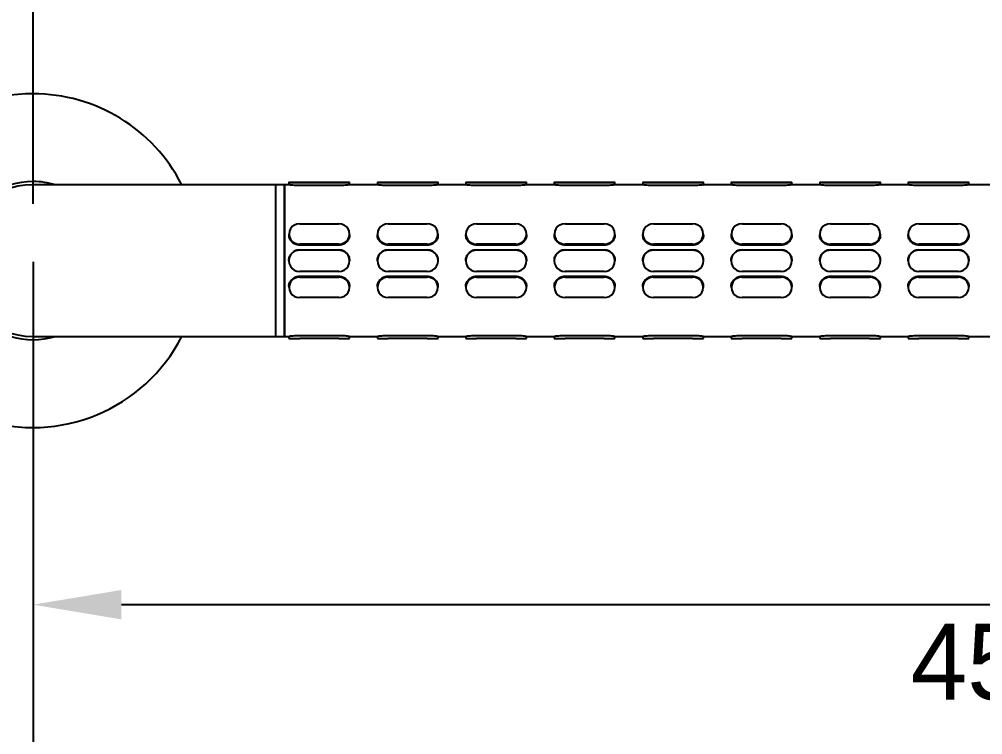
# Model space of a CAD drawing. Extents: x 13 to 1049, y 29 to 427.
# Drawn here: x 56.37 to 100.81, y 88.89 to 121.9 of the extents above; entities that cross this region are included whole.
import ezdxf

# ---------------------------------------------------------------- set-up
doc = ezdxf.new("R2010")
doc.units = 0
doc.header["$LTSCALE"] = 23.1
doc.header["$MEASUREMENT"] = 0
doc.layers.get('0').update_dxf_attribs({"linetype": 'CONTINUOUS'})
doc.layers.get('Defpoints').update_dxf_attribs({"linetype": 'CONTINUOUS'})
doc.layers.add('10', color=7, linetype='CONTINUOUS')
doc.styles.add('SLDTEXTSTYLE0', font='')
doc.styles.get('SLDTEXTSTYLE0').set_extended_font_data('汉仪长仿宋体')
doc.dimstyles.new('SLDDIMSTYLE0', dxfattribs={"dimtxt": 3.5, "dimasz": 4.08, "dimexe": 0, "dimexo": 0.0625, "dimgap": 0.875, "dimtad": 2, "dimdec": 0, "dimlfac": 5, "dimrnd": 1e-09, "dimzin": 12, "dimdsep": 46, "dimtxsty": 'SLDTEXTSTYLE0', "dimsah": 1, "dimcen": 0.09, "dimadec": 0, "dimazin": 3, "dimtfac": 1, "dimtdec": 0, "dimtofl": 0, "dimtmove": 0, "dimatfit": 3, "dimfxl": 0, "dimfrac": 2, "dimtolj": 1, "dimtzin": 12, "dimarcsym": 0})
doc.dimstyles.new('SLDDIMSTYLE1', dxfattribs={"dimtxt": 3.5, "dimasz": 4.08, "dimexe": 0, "dimexo": 0.0625, "dimgap": 0.875, "dimtad": 2, "dimlfac": 5, "dimrnd": 1e-09, "dimzin": 12, "dimdsep": 46, "dimtxsty": 'SLDTEXTSTYLE0', "dimsah": 1, "dimcen": 0.09, "dimadec": 0, "dimazin": 3, "dimtfac": 1, "dimtofl": 0, "dimtmove": 0, "dimatfit": 3, "dimfxl": 0, "dimfrac": 2, "dimtolj": 1, "dimtzin": 12, "dimarcsym": 0})
doc.dimstyles.get("Standard").update_dxf_attribs({"dimtxt": 2.5, "dimasz": 0.18, "dimexe": 0.18, "dimexo": 0.0625, "dimgap": 0.09, "dimtad": 0, "dimtih": 1, "dimtoh": 1, "dimdec": 4, "dimzin": 0, "dimdsep": 46, "dimtxsty": 'Standard', "dimcen": 0.09, "dimadec": 0, "dimazin": 0, "dimtp": 0.001, "dimtm": 0.001, "dimtfac": 0.6, "dimtdec": 4, "dimtofl": 0, "dimtmove": 0, "dimatfit": 0, "dimfxl": 0, "dimtolj": 1, "dimtzin": 0, "dimarcsym": 0})

# ---------------------------------------------------------------- blocks, each defined once
blk = doc.blocks.new('*D13')
at = {"layer": '10', "color": 0, "lineweight": -2}
for p, q in [((147.008, 111.171), (147.008, 94.889)), ((57.008, 110.702), (57.008, 94.889)), ((142.928, 94.889), (61.088, 94.889))]:
    blk.add_line(p, q, dxfattribs=at)
at = {"layer": '10', "color": 0}
for points in [[(61.088, 95.569), (61.088, 94.209), (57.008, 94.889)], [(142.928, 94.209), (142.928, 95.569), (147.008, 94.889)]]:
    blk.add_solid(points, dxfattribs=at)
at = {"layer": 'Defpoints', "color": 0}
for p in [(147.008, 111.234), (57.008, 110.764), (57.008, 94.889)]:
    blk.add_point(p, dxfattribs=at)
at = {"layer": '10', "color": 0, "insert": (101.392, 94.014), "char_height": 3.5, "attachment_point": 2, "style": 'SLDTEXTSTYLE0'}
blk.add_mtext('\\A1;450', dxfattribs=at)
blk = doc.blocks.new('*D15')
at = {"layer": '10', "color": 0, "lineweight": -2}
blk.add_arc((147.808, 110.764), 11.758, 64.9822, 160.0178, dxfattribs=at)
at = {"layer": '10', "color": 0}
for points in [[(152.391, 120.862), (153.171, 121.976), (156.123, 119.079)], [(136.088, 114.9), (137.428, 114.664), (136.05, 110.764)]]:
    blk.add_solid(points, dxfattribs=at)
at = {"layer": 'Defpoints', "color": 0}
for p in [(212.021, 174.977), (147.808, 122.522), (149.242, 112.198), (57.008, 110.764), (145.323, 110.764)]:
    blk.add_point(p, dxfattribs=at)
at = {"layer": '10', "color": 0, "insert": (136.457, 123.269), "char_height": 3.5, "attachment_point": 1, "rotation": 25.0283, "style": 'SLDTEXTSTYLE0'}
blk.add_mtext('\\A1;135%%d', dxfattribs=at)
blk = doc.blocks.new('*D18')
at = {"color": 0, "lineweight": -2}
for p, q in [((57.008, 113.389), (57.008, 141.258)), ((133.208, 113.389), (133.208, 141.258)), ((61.008, 133.698), (129.208, 133.698))]:
    blk.add_line(p, q, dxfattribs=at)
at = {"color": 0}
for points in [[(61.008, 134.365), (61.008, 133.031), (57.008, 133.698)], [(129.208, 133.031), (129.208, 134.365), (133.208, 133.698)]]:
    blk.add_solid(points, dxfattribs=at)
at = {"layer": 'Defpoints', "color": 0}
for p in [(133.208, 133.698), (57.008, 110.764), (133.208, 110.764)]:
    blk.add_point(p, dxfattribs=at)
at = {"color": 0, "insert": (95.108, 136.698), "char_height": 4, "attachment_point": 5}
blk.add_mtext('\\A1;76', dxfattribs=at)
blk = doc.blocks.new('*D19')
at = {"color": 0, "lineweight": -2}
for p, q in [((212.199, 174.066), (212.199, 81.206)), ((57.008, 109.702), (57.008, 81.206)), ((61.008, 82.206), (208.199, 82.206))]:
    blk.add_line(p, q, dxfattribs=at)
at = {"color": 0}
for points in [[(61.008, 82.873), (61.008, 81.54), (57.008, 82.206)], [(208.199, 81.54), (208.199, 82.873), (212.199, 82.206)]]:
    blk.add_solid(points, dxfattribs=at)
at = {"layer": 'Defpoints', "color": 0}
for p in [(212.199, 175.066), (57.008, 110.702), (212.199, 82.206)]:
    blk.add_point(p, dxfattribs=at)
at = {"color": 0, "insert": (134.604, 85.206), "char_height": 4, "attachment_point": 5}
blk.add_mtext('\\A1;775', dxfattribs=at)
blk = doc.blocks.new('*D20')
at = {"color": 0, "lineweight": -2}
for p, q in [((211.155, 175.111), (37.892, 175.111)), ((38.892, 171.111), (38.892, 114.702)), ((56.008, 110.702), (37.892, 110.702))]:
    blk.add_line(p, q, dxfattribs=at)
at = {"color": 0}
for points in [[(39.559, 171.111), (38.225, 171.111), (38.892, 175.111)], [(38.225, 114.702), (39.559, 114.702), (38.892, 110.702)]]:
    blk.add_solid(points, dxfattribs=at)
at = {"layer": 'Defpoints', "color": 0}
for p in [(212.155, 175.111), (38.892, 110.702), (57.008, 110.702)]:
    blk.add_point(p, dxfattribs=at)
at = {"color": 0, "insert": (35.892, 142.906), "char_height": 4, "attachment_point": 5, "rotation": 90}
blk.add_mtext('\\A1;332', dxfattribs=at)
blk = doc.blocks.new('*D23')
at = {"color": 0, "lineweight": -2}
for p, q in [((56.008, 110.702), (37.892, 110.702)), ((38.892, 106.702), (38.892, 72.692)), ((35.158, 68.692), (39.892, 68.692))]:
    blk.add_line(p, q, dxfattribs=at)
at = {"color": 0}
for points in [[(39.559, 106.702), (38.225, 106.702), (38.892, 110.702)], [(38.225, 72.692), (39.559, 72.692), (38.892, 68.692)]]:
    blk.add_solid(points, dxfattribs=at)
at = {"layer": 'Defpoints', "color": 0}
for p in [(57.008, 110.702), (34.158, 68.692), (38.892, 68.692)]:
    blk.add_point(p, dxfattribs=at)
at = {"color": 0, "insert": (35.892, 89.697), "char_height": 4, "attachment_point": 5, "rotation": 90}
blk.add_mtext('\\A1;MIN 100', dxfattribs=at)

msp = doc.modelspace()

# ---------------------------------------------------------------- linework, layer by layer
at = {"color": 7, "linetype": 'Continuous', "lineweight": 25}
for p, q in [((62.00829, 114.26421), (57.00829, 114.26421)), ((68.20829, 114.26421), (62.00829, 114.26421)), ((68.60829, 114.26421), (68.20829, 114.26421)), ((68.20829, 107.26421), (68.20829, 114.26421)), ((68.8144, 114.26421), (68.60829, 114.26421)), ((68.60829, 107.26421), (68.60829, 114.26421)), ((68.60829, 114.26421), (68.60829, 107.26421)), ((68.80829, 114.36421), (68.80829, 114.26333)), ((69.30829, 114.36459), (71.10829, 114.36459)), ((71.10829, 114.36383), (69.30829, 114.36383)), ((71.10829, 114.22793), (69.30829, 114.22793)), ((72.8944, 114.26421), (71.60188, 114.26421)), ((71.60829, 114.26333), (71.60829, 114.36421)), ((72.88829, 114.36421), (72.88829, 114.26333)), ((73.38829, 114.36459), (75.18829, 114.36459)), ((75.18829, 114.36383), (73.38829, 114.36383)), ((75.18829, 114.22793), (73.38829, 114.22793)), ((76.9744, 114.26421), (75.68188, 114.26421)), ((75.68829, 114.26333), (75.68829, 114.36421)), ((76.96829, 114.36421), (76.96829, 114.26333)), ((77.46829, 114.36459), (79.26829, 114.36459)), ((79.26829, 114.36383), (77.46829, 114.36383)), ((79.26829, 114.22793), (77.46829, 114.22793)), ((81.0544, 114.26421), (79.76188, 114.26421)), ((79.76829, 114.26333), (79.76829, 114.36421)), ((81.04829, 114.36421), (81.04829, 114.26333)), ((81.54829, 114.36459), (83.34829, 114.36459)), ((83.34829, 114.36383), (81.54829, 114.36383)), ((83.34829, 114.22793), (81.54829, 114.22793)), ((85.1344, 114.26421), (83.84188, 114.26421)), ((83.84829, 114.26333), (83.84829, 114.36421)), ((85.12829, 114.36421), (85.12829, 114.26333)), ((85.62829, 114.36459), (87.42829, 114.36459)), ((87.42829, 114.36383), (85.62829, 114.36383)), ((87.42829, 114.22793), (85.62829, 114.22793)), ((89.2144, 114.26421), (87.92188, 114.26421)), ((87.92829, 114.26333), (87.92829, 114.36421)), ((89.20829, 114.36421), (89.20829, 114.26333)), ((89.70829, 114.36459), (91.50829, 114.36459)), ((91.50829, 114.36383), (89.70829, 114.36383)), ((91.50829, 114.22793), (89.70829, 114.22793)), ((93.2944, 114.26421), (92.00188, 114.26421)), ((92.00829, 114.26333), (92.00829, 114.36421)), ((93.28829, 114.36421), (93.28829, 114.26333)), ((93.78829, 114.36459), (95.58829, 114.36459)), ((95.58829, 114.36383), (93.78829, 114.36383)), ((95.58829, 114.22793), (93.78829, 114.22793)), ((97.3744, 114.26421), (96.08188, 114.26421)), ((96.08829, 114.26333), (96.08829, 114.36421)), ((97.36829, 114.36421), (97.36829, 114.26333)), ((97.86829, 114.36459), (99.66829, 114.36459)), ((99.66829, 114.36383), (97.86829, 114.36383)), ((99.66829, 114.22793), (97.86829, 114.22793)), ((101.4544, 114.26421), (100.16188, 114.26421)), ((100.16829, 114.26333), (100.16829, 114.36421)), ((69.30829, 112.46291), (71.10829, 112.46291)), ((73.38829, 112.46291), (75.18829, 112.46291)), ((77.46829, 112.46291), (79.26829, 112.46291)), ((81.54829, 112.46291), (83.34829, 112.46291)), ((85.62829, 112.46291), (87.42829, 112.46291)), ((89.70829, 112.46291), (91.50829, 112.46291)), ((93.78829, 112.46291), (95.58829, 112.46291)), ((97.86829, 112.46291), (99.66829, 112.46291)), ((68.80829, 111.99293), (68.80829, 111.9585)), ((71.60829, 111.9585), (71.60829, 111.99293)), ((72.88829, 111.99293), (72.88829, 111.9585)), ((75.68829, 111.9585), (75.68829, 111.99293)), ((76.96829, 111.99293), (76.96829, 111.9585)), ((79.76829, 111.9585), (79.76829, 111.99293)), ((81.04829, 111.99293), (81.04829, 111.9585)), ((83.84829, 111.9585), (83.84829, 111.99293)), ((85.12829, 111.99293), (85.12829, 111.9585)), ((87.92829, 111.9585), (87.92829, 111.99293)), ((89.20829, 111.99293), (89.20829, 111.9585)), ((92.00829, 111.9585), (92.00829, 111.99293)), ((93.28829, 111.99293), (93.28829, 111.9585)), ((96.08829, 111.9585), (96.08829, 111.99293)), ((97.36829, 111.99293), (97.36829, 111.9585)), ((100.16829, 111.9585), (100.16829, 111.99293)), ((71.10829, 111.52296), (69.30829, 111.52296)), ((71.10829, 111.47657), (69.30829, 111.47657)), ((69.30829, 111.2616), (71.10829, 111.2616)), ((69.30829, 111.2615), (71.10829, 111.2615)), ((75.18829, 111.52296), (73.38829, 111.52296)), ((75.18829, 111.47657), (73.38829, 111.47657)), ((73.38829, 111.2616), (75.18829, 111.2616)), ((73.38829, 111.2615), (75.18829, 111.2615)), ((79.26829, 111.52296), (77.46829, 111.52296)), ((79.26829, 111.47657), (77.46829, 111.47657)), ((77.46829, 111.2616), (79.26829, 111.2616)), ((77.46829, 111.2615), (79.26829, 111.2615)), ((83.34829, 111.52296), (81.54829, 111.52296)), ((83.34829, 111.47657), (81.54829, 111.47657)), ((81.54829, 111.2616), (83.34829, 111.2616)), ((81.54829, 111.2615), (83.34829, 111.2615)), ((87.42829, 111.52296), (85.62829, 111.52296)), ((87.42829, 111.47657), (85.62829, 111.47657)), ((85.62829, 111.2616), (87.42829, 111.2616)), ((85.62829, 111.2615), (87.42829, 111.2615)), ((91.50829, 111.52296), (89.70829, 111.52296)), ((91.50829, 111.47657), (89.70829, 111.47657)), ((89.70829, 111.2616), (91.50829, 111.2616)), ((89.70829, 111.2615), (91.50829, 111.2615)), ((95.58829, 111.52296), (93.78829, 111.52296)), ((95.58829, 111.47657), (93.78829, 111.47657)), ((93.78829, 111.2616), (95.58829, 111.2616)), ((93.78829, 111.2615), (95.58829, 111.2615)), ((99.66829, 111.52296), (97.86829, 111.52296)), ((99.66829, 111.47657), (97.86829, 111.47657)), ((97.86829, 111.2616), (99.66829, 111.2616)), ((97.86829, 111.2615), (99.66829, 111.2615)), ((68.80829, 110.76157), (68.80829, 110.7615)), ((71.60829, 110.7615), (71.60829, 110.76157)), ((72.88829, 110.76157), (72.88829, 110.7615)), ((75.68829, 110.7615), (75.68829, 110.76157)), ((76.96829, 110.76157), (76.96829, 110.7615)), ((79.76829, 110.7615), (79.76829, 110.76157)), ((81.04829, 110.76157), (81.04829, 110.7615)), ((83.84829, 110.7615), (83.84829, 110.76157)), ((85.12829, 110.76157), (85.12829, 110.7615)), ((87.92829, 110.7615), (87.92829, 110.76157)), ((89.20829, 110.76157), (89.20829, 110.7615)), ((92.00829, 110.7615), (92.00829, 110.76157)), ((93.28829, 110.76157), (93.28829, 110.7615)), ((96.08829, 110.7615), (96.08829, 110.76157)), ((97.36829, 110.76157), (97.36829, 110.7615)), ((100.16829, 110.7615), (100.16829, 110.76157)), ((71.10829, 110.2615), (69.30829, 110.2615)), ((75.18829, 110.2615), (73.38829, 110.2615)), ((79.26829, 110.2615), (77.46829, 110.2615)), ((83.34829, 110.2615), (81.54829, 110.2615)), ((87.42829, 110.2615), (85.62829, 110.2615)), ((91.50829, 110.2615), (89.70829, 110.2615)), ((95.58829, 110.2615), (93.78829, 110.2615)), ((99.66829, 110.2615), (97.86829, 110.2615)), ((69.30829, 110.04668), (71.10829, 110.04668)), ((69.30829, 110.0001), (71.10829, 110.0001)), ((73.38829, 110.04668), (75.18829, 110.04668)), ((73.38829, 110.0001), (75.18829, 110.0001)), ((77.46829, 110.04668), (79.26829, 110.04668)), ((77.46829, 110.0001), (79.26829, 110.0001)), ((81.54829, 110.04668), (83.34829, 110.04668)), ((81.54829, 110.0001), (83.34829, 110.0001)), ((85.62829, 110.04668), (87.42829, 110.04668)), ((85.62829, 110.0001), (87.42829, 110.0001)), ((89.70829, 110.04668), (91.50829, 110.04668)), ((89.70829, 110.0001), (91.50829, 110.0001)), ((93.78829, 110.04668), (95.58829, 110.04668)), ((93.78829, 110.0001), (95.58829, 110.0001)), ((97.86829, 110.04668), (99.66829, 110.04668)), ((97.86829, 110.0001), (99.66829, 110.0001)), ((68.80829, 109.56496), (68.80829, 109.53039)), ((71.60829, 109.53039), (71.60829, 109.56496)), ((72.88829, 109.56496), (72.88829, 109.53039)), ((75.68829, 109.53039), (75.68829, 109.56496)), ((76.96829, 109.56496), (76.96829, 109.53039)), ((79.76829, 109.53039), (79.76829, 109.56496)), ((81.04829, 109.56496), (81.04829, 109.53039)), ((83.84829, 109.53039), (83.84829, 109.56496)), ((85.12829, 109.56496), (85.12829, 109.53039)), ((87.92829, 109.53039), (87.92829, 109.56496)), ((89.20829, 109.56496), (89.20829, 109.53039)), ((92.00829, 109.53039), (92.00829, 109.56496)), ((93.28829, 109.56496), (93.28829, 109.53039)), ((96.08829, 109.53039), (96.08829, 109.56496)), ((97.36829, 109.56496), (97.36829, 109.53039)), ((100.16829, 109.53039), (100.16829, 109.56496)), ((71.10829, 109.06067), (69.30829, 109.06067)), ((75.18829, 109.06067), (73.38829, 109.06067)), ((79.26829, 109.06067), (77.46829, 109.06067)), ((83.34829, 109.06067), (81.54829, 109.06067)), ((87.42829, 109.06067), (85.62829, 109.06067)), ((91.50829, 109.06067), (89.70829, 109.06067)), ((95.58829, 109.06067), (93.78829, 109.06067)), ((99.66829, 109.06067), (97.86829, 109.06067)), ((57.00829, 107.26421), (62.00829, 107.26421)), ((62.00829, 107.26421), (68.20829, 107.26421)), ((68.20829, 107.26421), (68.60829, 107.26421)), ((68.60829, 107.26421), (68.8147, 107.26421)), ((68.80829, 107.2651), (68.80829, 107.16421)), ((71.10829, 107.29973), (69.30829, 107.29973)), ((71.10829, 107.16384), (69.30829, 107.16384)), ((71.60218, 107.26421), (72.8947, 107.26421)), ((71.60829, 107.16421), (71.60829, 107.2651)), ((72.88829, 107.2651), (72.88829, 107.16421)), ((75.18829, 107.29973), (73.38829, 107.29973)), ((75.18829, 107.16384), (73.38829, 107.16384)), ((75.68218, 107.26421), (76.9747, 107.26421)), ((75.68829, 107.16421), (75.68829, 107.2651)), ((76.96829, 107.2651), (76.96829, 107.16421)), ((79.26829, 107.29973), (77.46829, 107.29973)), ((79.26829, 107.16384), (77.46829, 107.16384)), ((79.76218, 107.26421), (81.0547, 107.26421)), ((79.76829, 107.16421), (79.76829, 107.2651)), ((81.04829, 107.2651), (81.04829, 107.16421)), ((83.34829, 107.29973), (81.54829, 107.29973)), ((83.34829, 107.16384), (81.54829, 107.16384)), ((83.84218, 107.26421), (85.1347, 107.26421)), ((83.84829, 107.16421), (83.84829, 107.2651)), ((85.12829, 107.2651), (85.12829, 107.16421)), ((87.42829, 107.29973), (85.62829, 107.29973)), ((87.42829, 107.16384), (85.62829, 107.16384)), ((87.92218, 107.26421), (89.2147, 107.26421)), ((87.92829, 107.16421), (87.92829, 107.2651)), ((89.20829, 107.2651), (89.20829, 107.16421)), ((91.50829, 107.29973), (89.70829, 107.29973)), ((91.50829, 107.16384), (89.70829, 107.16384)), ((92.00218, 107.26421), (93.2947, 107.26421)), ((92.00829, 107.16421), (92.00829, 107.2651)), ((93.28829, 107.2651), (93.28829, 107.16421)), ((95.58829, 107.29973), (93.78829, 107.29973)), ((95.58829, 107.16384), (93.78829, 107.16384)), ((96.08218, 107.26421), (97.3747, 107.26421)), ((96.08829, 107.16421), (96.08829, 107.2651)), ((97.36829, 107.2651), (97.36829, 107.16421)), ((99.66829, 107.29973), (97.86829, 107.29973)), ((99.66829, 107.16384), (97.86829, 107.16384)), ((100.16218, 107.26421), (101.4547, 107.26421)), ((100.16829, 107.16421), (100.16829, 107.2651))]:
    msp.add_line(p, q, dxfattribs=at)
at = {"color": 7, "linetype": 'Continuous', "lineweight": 25, "flags": 128}
for points in [[(69.30829, 114.36383), (69.11695, 114.36386), (68.95474, 114.36394), (68.84635, 114.36407), (68.80829, 114.36421), (68.84635, 114.36435), (68.95474, 114.36448), (69.11695, 114.36456), (69.30829, 114.36459)], [(71.10829, 114.36459), (71.29963, 114.36456), (71.46184, 114.36448), (71.57023, 114.36435), (71.60829, 114.36421), (71.57023, 114.36407), (71.46184, 114.36394), (71.29963, 114.36386), (71.10829, 114.36383)], [(73.38829, 114.36383), (73.19695, 114.36386), (73.03474, 114.36394), (72.92635, 114.36407), (72.88829, 114.36421), (72.92635, 114.36435), (73.03474, 114.36448), (73.19695, 114.36456), (73.38829, 114.36459)], [(75.18829, 114.36459), (75.37963, 114.36456), (75.54184, 114.36448), (75.65023, 114.36435), (75.68829, 114.36421), (75.65023, 114.36407), (75.54184, 114.36394), (75.37963, 114.36386), (75.18829, 114.36383)], [(77.46829, 114.36383), (77.27695, 114.36386), (77.11474, 114.36394), (77.00635, 114.36407), (76.96829, 114.36421), (77.00635, 114.36435), (77.11474, 114.36448), (77.27695, 114.36456), (77.46829, 114.36459)], [(79.26829, 114.36459), (79.45963, 114.36456), (79.62184, 114.36448), (79.73023, 114.36435), (79.76829, 114.36421), (79.73023, 114.36407), (79.62184, 114.36394), (79.45963, 114.36386), (79.26829, 114.36383)], [(81.54829, 114.36383), (81.35695, 114.36386), (81.19474, 114.36394), (81.08635, 114.36407), (81.04829, 114.36421), (81.08635, 114.36435), (81.19474, 114.36448), (81.35695, 114.36456), (81.54829, 114.36459)], [(83.34829, 114.36459), (83.53963, 114.36456), (83.70184, 114.36448), (83.81023, 114.36435), (83.84829, 114.36421), (83.81023, 114.36407), (83.70184, 114.36394), (83.53963, 114.36386), (83.34829, 114.36383)], [(85.62829, 114.36383), (85.43695, 114.36386), (85.27474, 114.36394), (85.16635, 114.36407), (85.12829, 114.36421), (85.16635, 114.36435), (85.27474, 114.36448), (85.43695, 114.36456), (85.62829, 114.36459)], [(87.42829, 114.36459), (87.61963, 114.36456), (87.78184, 114.36448), (87.89023, 114.36435), (87.92829, 114.36421), (87.89023, 114.36407), (87.78184, 114.36394), (87.61963, 114.36386), (87.42829, 114.36383)], [(89.70829, 114.36383), (89.51695, 114.36386), (89.35474, 114.36394), (89.24635, 114.36407), (89.20829, 114.36421), (89.24635, 114.36435), (89.35474, 114.36448), (89.51695, 114.36456), (89.70829, 114.36459)], [(91.50829, 114.36459), (91.69963, 114.36456), (91.86184, 114.36448), (91.97023, 114.36435), (92.00829, 114.36421), (91.97023, 114.36407), (91.86184, 114.36394), (91.69963, 114.36386), (91.50829, 114.36383)], [(93.78829, 114.36383), (93.59695, 114.36386), (93.43474, 114.36394), (93.32635, 114.36407), (93.28829, 114.36421), (93.32635, 114.36435), (93.43474, 114.36448), (93.59695, 114.36456), (93.78829, 114.36459)], [(95.58829, 114.36459), (95.77963, 114.36456), (95.94184, 114.36448), (96.05023, 114.36435), (96.08829, 114.36421), (96.05023, 114.36407), (95.94184, 114.36394), (95.77963, 114.36386), (95.58829, 114.36383)], [(97.86829, 114.36383), (97.67695, 114.36386), (97.51474, 114.36394), (97.40635, 114.36407), (97.36829, 114.36421), (97.40635, 114.36435), (97.51474, 114.36448), (97.67695, 114.36456), (97.86829, 114.36459)], [(99.66829, 114.36459), (99.85963, 114.36456), (100.02184, 114.36448), (100.13023, 114.36435), (100.16829, 114.36421), (100.13023, 114.36407), (100.02184, 114.36394), (99.85963, 114.36386), (99.66829, 114.36383)]]:
    msp.add_lwpolyline(points, dxfattribs=at)
at = {"color": 7, "linetype": 'Continuous', "lineweight": 25}
for centre, radius, start, end in [((57.00829, 110.76421), 7.7, 90, 332.964308), ((57.00829, 110.76421), 7.7, 27.035692, 90), ((57.00829, 110.76421), 3.65, 90, 286.48297), ((57.00829, 110.76421), 3.5, 90, 180), ((57.00829, 110.76421), 3.65, 73.51703, 90), ((69.28485, 111.99293), 0.47056, 87.145148, 272.854852), ((71.13173, 111.99293), 0.47056, 267.145148, 92.854852), ((73.36485, 111.99293), 0.47056, 87.145148, 272.854852), ((75.21173, 111.99293), 0.47056, 267.145148, 92.854852), ((77.44485, 111.99293), 0.47056, 87.145148, 272.854852), ((79.29173, 111.99293), 0.47056, 267.145148, 92.854852), ((81.52485, 111.99293), 0.47056, 87.145148, 272.854852), ((83.37173, 111.99293), 0.47056, 267.145148, 92.854852), ((85.60485, 111.99293), 0.47056, 87.145148, 272.854852), ((87.45173, 111.99293), 0.47056, 267.145148, 92.854852), ((89.68485, 111.99293), 0.47056, 87.145148, 272.854852), ((91.53173, 111.99293), 0.47056, 267.145148, 92.854852), ((93.76485, 111.99293), 0.47056, 87.145148, 272.854852), ((95.61173, 111.99293), 0.47056, 267.145148, 92.854852), ((97.84485, 111.99293), 0.47056, 87.145148, 272.854852), ((99.69173, 111.99293), 0.47056, 267.145148, 92.854852), ((69.30829, 110.7615), 0.5, 89.999987, 270.000013), ((71.10829, 110.7615), 0.5, 269.999987, 90.000013), ((73.38829, 110.7615), 0.5, 89.999987, 270.000013), ((75.18829, 110.7615), 0.5, 269.999987, 90.000013), ((77.46829, 110.7615), 0.5, 89.999987, 270.000013), ((79.26829, 110.7615), 0.5, 269.999987, 90.000013), ((81.54829, 110.7615), 0.5, 89.999987, 270.000013), ((83.34829, 110.7615), 0.5, 269.999987, 90.000013), ((85.62829, 110.7615), 0.5, 89.999987, 270.000013), ((87.42829, 110.7615), 0.5, 269.999987, 90.000013), ((89.70829, 110.7615), 0.5, 89.999987, 270.000013), ((91.50829, 110.7615), 0.5, 269.999987, 90.000013), ((93.78829, 110.7615), 0.5, 89.999987, 270.000013), ((95.58829, 110.7615), 0.5, 269.999987, 90.000013), ((97.86829, 110.7615), 0.5, 89.999987, 270.000013), ((99.66829, 110.7615), 0.5, 269.999987, 90.000013), ((57.00829, 110.76421), 3.5, 180, 270), ((69.28466, 109.53039), 0.47031, 87.119843, 272.880157), ((71.13192, 109.53039), 0.47031, 267.119843, 92.880157), ((73.36466, 109.53039), 0.47031, 87.119843, 272.880157), ((75.21192, 109.53039), 0.47031, 267.119843, 92.880157), ((77.44466, 109.53039), 0.47031, 87.119843, 272.880157), ((79.29192, 109.53039), 0.47031, 267.119843, 92.880157), ((81.52466, 109.53039), 0.47031, 87.119843, 272.880157), ((83.37192, 109.53039), 0.47031, 267.119843, 92.880157), ((85.60466, 109.53039), 0.47031, 87.119843, 272.880157), ((87.45192, 109.53039), 0.47031, 267.119843, 92.880157), ((89.68466, 109.53039), 0.47031, 87.119843, 272.880157), ((91.53192, 109.53039), 0.47031, 267.119843, 92.880157), ((93.76466, 109.53039), 0.47031, 87.119843, 272.880157), ((95.61192, 109.53039), 0.47031, 267.119843, 92.880157), ((97.84466, 109.53039), 0.47031, 87.119843, 272.880157), ((99.69192, 109.53039), 0.47031, 267.119843, 92.880157), ((69.18329, 272.86822), 165.70443, 269.8703358, 270.0432213), ((71.23329, 272.86822), 165.70443, 269.9567787, 270.1296642), ((73.26329, 272.86822), 165.70443, 269.8703358, 270.0432213), ((75.31329, 272.86822), 165.70443, 269.9567787, 270.1296642), ((77.34329, 272.86822), 165.70443, 269.8703358, 270.0432213), ((79.39329, 272.86822), 165.70443, 269.9567787, 270.1296642), ((81.42329, 272.86822), 165.70443, 269.8703358, 270.0432213), ((83.47329, 272.86822), 165.70443, 269.9567787, 270.1296642), ((85.50329, 272.86822), 165.70443, 269.8703358, 270.0432213), ((87.55329, 272.86822), 165.70443, 269.9567787, 270.1296642), ((89.58329, 272.86822), 165.70443, 269.8703358, 270.0432213), ((91.63329, 272.86822), 165.70443, 269.9567787, 270.1296642), ((93.66329, 272.86822), 165.70443, 269.8703358, 270.0432213), ((95.71329, 272.86822), 165.70443, 269.9567787, 270.1296642), ((97.74329, 272.86822), 165.70443, 269.8703358, 270.0432213), ((99.79329, 272.86822), 165.70443, 269.9567787, 270.1296642)]:
    msp.add_arc(centre, radius, start, end, dxfattribs=at)
for points, knots in [([(69.30829, 114.22793), (69.25242, 114.22875), (69.14068, 114.23037), (68.99124, 114.24177), (68.87887, 114.25419), (68.81428, 114.26324), (68.81436, 114.26332), (68.8144, 114.26335)], [0, 0, 0, 0, 0.21262533, 0.42519784, 0.6391387, 0.8539923, 1, 1, 1, 1]), ([(71.60188, 114.26331), (71.60373, 114.26355), (71.61087, 114.2645), (71.56558, 114.25795), (71.47088, 114.24631), (71.33148, 114.23404), (71.20283, 114.22842), (71.12748, 114.22803), (71.10829, 114.22793)], [0, 0, 0, 0, 0.07403901, 0.28568263, 0.49807449, 0.71235524, 0.92675613, 1, 1, 1, 1]), ([(73.38829, 114.22793), (73.33242, 114.22875), (73.22068, 114.23037), (73.07124, 114.24177), (72.95887, 114.25419), (72.89428, 114.26324), (72.89436, 114.26332), (72.8944, 114.26335)], [0, 0, 0, 0, 0.21262533, 0.42519784, 0.6391387, 0.8539923, 1, 1, 1, 1]), ([(75.68188, 114.26331), (75.68373, 114.26355), (75.69087, 114.2645), (75.64558, 114.25795), (75.55088, 114.24631), (75.41148, 114.23404), (75.28283, 114.22842), (75.20748, 114.22803), (75.18829, 114.22793)], [0, 0, 0, 0, 0.07403901, 0.28568263, 0.49807449, 0.71235524, 0.92675613, 1, 1, 1, 1]), ([(77.46829, 114.22793), (77.41242, 114.22875), (77.30068, 114.23037), (77.15124, 114.24177), (77.03887, 114.25419), (76.97428, 114.26324), (76.97436, 114.26332), (76.9744, 114.26335)], [0, 0, 0, 0, 0.21262533, 0.42519784, 0.6391387, 0.8539923, 1, 1, 1, 1]), ([(79.76188, 114.26331), (79.76373, 114.26355), (79.77087, 114.2645), (79.72558, 114.25795), (79.63088, 114.24631), (79.49148, 114.23404), (79.36283, 114.22842), (79.28748, 114.22803), (79.26829, 114.22793)], [0, 0, 0, 0, 0.07403901, 0.28568263, 0.49807449, 0.71235524, 0.92675613, 1, 1, 1, 1]), ([(81.54829, 114.22793), (81.49242, 114.22875), (81.38068, 114.23037), (81.23124, 114.24177), (81.11887, 114.25419), (81.05428, 114.26324), (81.05436, 114.26332), (81.0544, 114.26335)], [0, 0, 0, 0, 0.21262533, 0.42519784, 0.6391387, 0.8539923, 1, 1, 1, 1]), ([(83.84188, 114.26331), (83.84373, 114.26355), (83.85087, 114.2645), (83.80558, 114.25795), (83.71088, 114.24631), (83.57148, 114.23404), (83.44283, 114.22842), (83.36748, 114.22803), (83.34829, 114.22793)], [0, 0, 0, 0, 0.07403901, 0.28568263, 0.49807449, 0.71235524, 0.92675613, 1, 1, 1, 1]), ([(85.62829, 114.22793), (85.57242, 114.22875), (85.46068, 114.23037), (85.31124, 114.24177), (85.19887, 114.25419), (85.13428, 114.26324), (85.13436, 114.26332), (85.1344, 114.26335)], [0, 0, 0, 0, 0.21262533, 0.42519784, 0.6391387, 0.8539923, 1, 1, 1, 1]), ([(87.92188, 114.26331), (87.92373, 114.26355), (87.93087, 114.2645), (87.88558, 114.25795), (87.79088, 114.24631), (87.65148, 114.23404), (87.52283, 114.22842), (87.44748, 114.22803), (87.42829, 114.22793)], [0, 0, 0, 0, 0.07403901, 0.28568263, 0.49807449, 0.71235524, 0.92675613, 1, 1, 1, 1]), ([(89.70829, 114.22793), (89.65242, 114.22875), (89.54068, 114.23037), (89.39124, 114.24177), (89.27887, 114.25419), (89.21428, 114.26324), (89.21436, 114.26332), (89.2144, 114.26335)], [0, 0, 0, 0, 0.21262533, 0.42519784, 0.6391387, 0.8539923, 1, 1, 1, 1]), ([(92.00188, 114.26331), (92.00373, 114.26355), (92.01087, 114.2645), (91.96558, 114.25795), (91.87088, 114.24631), (91.73148, 114.23404), (91.60283, 114.22842), (91.52748, 114.22803), (91.50829, 114.22793)], [0, 0, 0, 0, 0.07403901, 0.28568263, 0.49807449, 0.71235524, 0.92675613, 1, 1, 1, 1]), ([(93.78829, 114.22793), (93.73242, 114.22875), (93.62068, 114.23037), (93.47124, 114.24177), (93.35887, 114.25419), (93.29428, 114.26324), (93.29436, 114.26332), (93.2944, 114.26335)], [0, 0, 0, 0, 0.21262533, 0.42519784, 0.6391387, 0.8539923, 1, 1, 1, 1]), ([(96.08188, 114.26331), (96.08373, 114.26355), (96.09087, 114.2645), (96.04558, 114.25795), (95.95088, 114.24631), (95.81148, 114.23404), (95.68283, 114.22842), (95.60748, 114.22803), (95.58829, 114.22793)], [0, 0, 0, 0, 0.07403901, 0.28568263, 0.49807449, 0.71235524, 0.92675613, 1, 1, 1, 1]), ([(97.86829, 114.22793), (97.81242, 114.22875), (97.70068, 114.23037), (97.55124, 114.24177), (97.43887, 114.25419), (97.37428, 114.26324), (97.37436, 114.26332), (97.3744, 114.26335)], [0, 0, 0, 0, 0.21262533, 0.42519784, 0.6391387, 0.8539923, 1, 1, 1, 1]), ([(100.16188, 114.26331), (100.16373, 114.26355), (100.17087, 114.2645), (100.12558, 114.25795), (100.03088, 114.24631), (99.89148, 114.23404), (99.76283, 114.22842), (99.68748, 114.22803), (99.66829, 114.22793)], [0, 0, 0, 0, 0.07403901, 0.28568263, 0.49807449, 0.71235524, 0.92675613, 1, 1, 1, 1]), ([(69.30829, 111.47657), (69.25242, 111.48199), (69.14068, 111.49283), (68.99123, 111.57678), (68.87891, 111.69939), (68.8145, 111.83469), (68.81452, 111.92338), (68.81453, 111.95883)], [0, 0, 0, 0, 0.21324843, 0.42644388, 0.64101168, 0.85649491, 1, 1, 1, 1]), ([(71.60205, 111.95816), (71.60378, 111.94096), (71.61072, 111.8719), (71.5655, 111.75031), (71.4709, 111.61569), (71.33147, 111.51837), (71.20283, 111.47989), (71.12748, 111.47725), (71.10829, 111.47657)], [0, 0, 0, 0, 0.07049632, 0.28294968, 0.49615414, 0.71125472, 0.92647591, 1, 1, 1, 1]), ([(73.38829, 111.47657), (73.33242, 111.48199), (73.22068, 111.49283), (73.07123, 111.57678), (72.95891, 111.69939), (72.8945, 111.83469), (72.89452, 111.92338), (72.89453, 111.95883)], [0, 0, 0, 0, 0.21324843, 0.42644388, 0.64101168, 0.85649491, 1, 1, 1, 1]), ([(75.68205, 111.95816), (75.68378, 111.94096), (75.69072, 111.8719), (75.6455, 111.75031), (75.5509, 111.61569), (75.41147, 111.51837), (75.28283, 111.47989), (75.20748, 111.47725), (75.18829, 111.47657)], [0, 0, 0, 0, 0.07049632, 0.28294968, 0.49615414, 0.71125472, 0.92647591, 1, 1, 1, 1]), ([(77.46829, 111.47657), (77.41242, 111.48199), (77.30068, 111.49283), (77.15123, 111.57678), (77.03891, 111.69939), (76.9745, 111.83469), (76.97452, 111.92338), (76.97453, 111.95883)], [0, 0, 0, 0, 0.21324843, 0.42644388, 0.64101168, 0.85649491, 1, 1, 1, 1]), ([(79.76205, 111.95816), (79.76378, 111.94096), (79.77072, 111.8719), (79.7255, 111.75031), (79.6309, 111.61569), (79.49147, 111.51837), (79.36283, 111.47989), (79.28748, 111.47725), (79.26829, 111.47657)], [0, 0, 0, 0, 0.07049632, 0.28294968, 0.49615414, 0.71125472, 0.92647591, 1, 1, 1, 1]), ([(81.54829, 111.47657), (81.49242, 111.48199), (81.38068, 111.49283), (81.23123, 111.57678), (81.11891, 111.69939), (81.0545, 111.83469), (81.05452, 111.92338), (81.05453, 111.95883)], [0, 0, 0, 0, 0.21324843, 0.42644388, 0.64101168, 0.85649491, 1, 1, 1, 1]), ([(83.84205, 111.95816), (83.84378, 111.94096), (83.85072, 111.8719), (83.8055, 111.75031), (83.7109, 111.61569), (83.57147, 111.51837), (83.44283, 111.47989), (83.36748, 111.47725), (83.34829, 111.47657)], [0, 0, 0, 0, 0.07049632, 0.28294968, 0.49615414, 0.71125472, 0.92647591, 1, 1, 1, 1]), ([(85.62829, 111.47657), (85.57242, 111.48199), (85.46068, 111.49283), (85.31123, 111.57678), (85.19891, 111.69939), (85.1345, 111.83469), (85.13452, 111.92338), (85.13453, 111.95883)], [0, 0, 0, 0, 0.21324843, 0.42644388, 0.64101168, 0.85649491, 1, 1, 1, 1]), ([(87.92205, 111.95816), (87.92378, 111.94096), (87.93072, 111.8719), (87.8855, 111.75031), (87.7909, 111.61569), (87.65147, 111.51837), (87.52283, 111.47989), (87.44748, 111.47725), (87.42829, 111.47657)], [0, 0, 0, 0, 0.07049632, 0.28294968, 0.49615414, 0.71125472, 0.92647591, 1, 1, 1, 1]), ([(89.70829, 111.47657), (89.65242, 111.48199), (89.54068, 111.49283), (89.39123, 111.57678), (89.27891, 111.69939), (89.2145, 111.83469), (89.21452, 111.92338), (89.21453, 111.95883)], [0, 0, 0, 0, 0.21324843, 0.42644388, 0.64101168, 0.85649491, 1, 1, 1, 1]), ([(92.00205, 111.95816), (92.00378, 111.94096), (92.01072, 111.8719), (91.9655, 111.75031), (91.8709, 111.61569), (91.73147, 111.51837), (91.60283, 111.47989), (91.52748, 111.47725), (91.50829, 111.47657)], [0, 0, 0, 0, 0.07049632, 0.28294968, 0.49615414, 0.71125472, 0.92647591, 1, 1, 1, 1]), ([(93.78829, 111.47657), (93.73242, 111.48199), (93.62068, 111.49283), (93.47123, 111.57678), (93.35891, 111.69939), (93.2945, 111.83469), (93.29452, 111.92338), (93.29453, 111.95883)], [0, 0, 0, 0, 0.21324843, 0.42644388, 0.64101168, 0.85649491, 1, 1, 1, 1]), ([(96.08205, 111.95816), (96.08378, 111.94096), (96.09072, 111.8719), (96.0455, 111.75031), (95.9509, 111.61569), (95.81147, 111.51837), (95.68283, 111.47989), (95.60748, 111.47725), (95.58829, 111.47657)], [0, 0, 0, 0, 0.07049632, 0.28294968, 0.49615414, 0.71125472, 0.92647591, 1, 1, 1, 1]), ([(97.86829, 111.47657), (97.81242, 111.48199), (97.70068, 111.49283), (97.55123, 111.57678), (97.43891, 111.69939), (97.3745, 111.83469), (97.37452, 111.92338), (97.37453, 111.95883)], [0, 0, 0, 0, 0.21324843, 0.42644388, 0.64101168, 0.85649491, 1, 1, 1, 1]), ([(100.16205, 111.95816), (100.16378, 111.94096), (100.17072, 111.8719), (100.1255, 111.75031), (100.0309, 111.61569), (99.89147, 111.51837), (99.76283, 111.47989), (99.68748, 111.47725), (99.66829, 111.47657)], [0, 0, 0, 0, 0.07049632, 0.28294968, 0.49615414, 0.71125472, 0.92647591, 1, 1, 1, 1]), ([(68.81453, 110.76193), (68.8128, 110.78032), (68.80586, 110.85415), (68.85107, 110.98117), (68.94568, 111.12021), (69.08511, 111.21933), (69.21375, 111.25825), (69.2891, 111.26092), (69.30829, 111.2616)], [0, 0, 0, 0, 0.07049632, 0.28294968, 0.49615414, 0.71125472, 0.92647591, 1, 1, 1, 1]), ([(71.10829, 111.2616), (71.16416, 111.25613), (71.2759, 111.24518), (71.42535, 111.15998), (71.53767, 111.034), (71.60208, 110.89328), (71.60206, 110.79893), (71.60205, 110.76121)], [0, 0, 0, 0, 0.21324843, 0.42644388, 0.64101168, 0.85649491, 1, 1, 1, 1]), ([(72.89453, 110.76193), (72.8928, 110.78032), (72.88586, 110.85415), (72.93107, 110.98117), (73.02568, 111.12021), (73.16511, 111.21933), (73.29375, 111.25825), (73.3691, 111.26092), (73.38829, 111.2616)], [0, 0, 0, 0, 0.07049632, 0.28294968, 0.49615414, 0.71125472, 0.92647591, 1, 1, 1, 1]), ([(75.18829, 111.2616), (75.24416, 111.25613), (75.3559, 111.24518), (75.50535, 111.15998), (75.61767, 111.034), (75.68208, 110.89328), (75.68206, 110.79893), (75.68205, 110.76121)], [0, 0, 0, 0, 0.21324843, 0.42644388, 0.64101168, 0.85649491, 1, 1, 1, 1]), ([(76.97453, 110.76193), (76.9728, 110.78032), (76.96586, 110.85415), (77.01107, 110.98117), (77.10568, 111.12021), (77.24511, 111.21933), (77.37375, 111.25825), (77.4491, 111.26092), (77.46829, 111.2616)], [0, 0, 0, 0, 0.07049632, 0.28294968, 0.49615414, 0.71125472, 0.92647591, 1, 1, 1, 1]), ([(79.26829, 111.2616), (79.32416, 111.25613), (79.4359, 111.24518), (79.58535, 111.15998), (79.69767, 111.034), (79.76208, 110.89328), (79.76206, 110.79893), (79.76205, 110.76121)], [0, 0, 0, 0, 0.21324843, 0.42644388, 0.64101168, 0.85649491, 1, 1, 1, 1]), ([(81.05453, 110.76193), (81.0528, 110.78032), (81.04586, 110.85415), (81.09107, 110.98117), (81.18568, 111.12021), (81.32511, 111.21933), (81.45375, 111.25825), (81.5291, 111.26092), (81.54829, 111.2616)], [0, 0, 0, 0, 0.07049632, 0.28294968, 0.49615414, 0.71125472, 0.92647591, 1, 1, 1, 1]), ([(83.34829, 111.2616), (83.40416, 111.25613), (83.5159, 111.24518), (83.66535, 111.15998), (83.77767, 111.034), (83.84208, 110.89328), (83.84206, 110.79893), (83.84205, 110.76121)], [0, 0, 0, 0, 0.21324843, 0.42644388, 0.64101168, 0.85649491, 1, 1, 1, 1]), ([(85.13453, 110.76193), (85.1328, 110.78032), (85.12586, 110.85415), (85.17107, 110.98117), (85.26568, 111.12021), (85.40511, 111.21933), (85.53375, 111.25825), (85.6091, 111.26092), (85.62829, 111.2616)], [0, 0, 0, 0, 0.07049632, 0.28294968, 0.49615414, 0.71125472, 0.92647591, 1, 1, 1, 1]), ([(87.42829, 111.2616), (87.48416, 111.25613), (87.5959, 111.24518), (87.74535, 111.15998), (87.85767, 111.034), (87.92208, 110.89328), (87.92206, 110.79893), (87.92205, 110.76121)], [0, 0, 0, 0, 0.21324843, 0.42644388, 0.64101168, 0.85649491, 1, 1, 1, 1]), ([(89.21453, 110.76193), (89.2128, 110.78032), (89.20586, 110.85415), (89.25107, 110.98117), (89.34568, 111.12021), (89.48511, 111.21933), (89.61375, 111.25825), (89.6891, 111.26092), (89.70829, 111.2616)], [0, 0, 0, 0, 0.07049632, 0.28294968, 0.49615414, 0.71125472, 0.92647591, 1, 1, 1, 1]), ([(91.50829, 111.2616), (91.56416, 111.25613), (91.6759, 111.24518), (91.82535, 111.15998), (91.93767, 111.034), (92.00208, 110.89328), (92.00206, 110.79893), (92.00205, 110.76121)], [0, 0, 0, 0, 0.21324843, 0.42644388, 0.64101168, 0.85649491, 1, 1, 1, 1]), ([(93.29453, 110.76193), (93.2928, 110.78032), (93.28586, 110.85415), (93.33107, 110.98117), (93.42568, 111.12021), (93.56511, 111.21933), (93.69375, 111.25825), (93.7691, 111.26092), (93.78829, 111.2616)], [0, 0, 0, 0, 0.07049632, 0.28294968, 0.49615414, 0.71125472, 0.92647591, 1, 1, 1, 1]), ([(95.58829, 111.2616), (95.64416, 111.25613), (95.7559, 111.24518), (95.90535, 111.15998), (96.01767, 111.034), (96.08208, 110.89328), (96.08206, 110.79893), (96.08205, 110.76121)], [0, 0, 0, 0, 0.21324843, 0.42644388, 0.64101168, 0.85649491, 1, 1, 1, 1]), ([(97.37453, 110.76193), (97.3728, 110.78032), (97.36586, 110.85415), (97.41107, 110.98117), (97.50568, 111.12021), (97.64511, 111.21933), (97.77375, 111.25825), (97.8491, 111.26092), (97.86829, 111.2616)], [0, 0, 0, 0, 0.07049632, 0.28294968, 0.49615414, 0.71125472, 0.92647591, 1, 1, 1, 1]), ([(99.66829, 111.2616), (99.72416, 111.25613), (99.8359, 111.24518), (99.98535, 111.15998), (100.09767, 111.034), (100.16208, 110.89328), (100.16206, 110.79893), (100.16205, 110.76121)], [0, 0, 0, 0, 0.21324843, 0.42644388, 0.64101168, 0.85649491, 1, 1, 1, 1]), ([(68.81453, 109.5653), (68.8128, 109.58249), (68.80586, 109.65151), (68.85107, 109.77304), (68.94568, 109.90761), (69.08511, 110.00489), (69.21375, 110.04337), (69.2891, 110.04601), (69.30829, 110.04668)], [0, 0, 0, 0, 0.07049632, 0.28294968, 0.49615414, 0.71125472, 0.92647591, 1, 1, 1, 1]), ([(71.10829, 110.04668), (71.16416, 110.04126), (71.2759, 110.03043), (71.42535, 109.94651), (71.53767, 109.82395), (71.60208, 109.6887), (71.60206, 109.60006), (71.60205, 109.56463)], [0, 0, 0, 0, 0.21324843, 0.42644388, 0.64101168, 0.85649491, 1, 1, 1, 1]), ([(72.89453, 109.5653), (72.8928, 109.58249), (72.88586, 109.65151), (72.93107, 109.77304), (73.02568, 109.90761), (73.16511, 110.00489), (73.29375, 110.04337), (73.3691, 110.04601), (73.38829, 110.04668)], [0, 0, 0, 0, 0.07049632, 0.28294968, 0.49615414, 0.71125472, 0.92647591, 1, 1, 1, 1]), ([(75.18829, 110.04668), (75.24416, 110.04126), (75.3559, 110.03043), (75.50535, 109.94651), (75.61767, 109.82395), (75.68208, 109.6887), (75.68206, 109.60006), (75.68205, 109.56463)], [0, 0, 0, 0, 0.21324843, 0.42644388, 0.64101168, 0.85649491, 1, 1, 1, 1]), ([(76.97453, 109.5653), (76.9728, 109.58249), (76.96586, 109.65151), (77.01107, 109.77304), (77.10568, 109.90761), (77.24511, 110.00489), (77.37375, 110.04337), (77.4491, 110.04601), (77.46829, 110.04668)], [0, 0, 0, 0, 0.07049632, 0.28294968, 0.49615414, 0.71125472, 0.92647591, 1, 1, 1, 1]), ([(79.26829, 110.04668), (79.32416, 110.04126), (79.4359, 110.03043), (79.58535, 109.94651), (79.69767, 109.82395), (79.76208, 109.6887), (79.76206, 109.60006), (79.76205, 109.56463)], [0, 0, 0, 0, 0.21324843, 0.42644388, 0.64101168, 0.85649491, 1, 1, 1, 1]), ([(81.05453, 109.5653), (81.0528, 109.58249), (81.04586, 109.65151), (81.09107, 109.77304), (81.18568, 109.90761), (81.32511, 110.00489), (81.45375, 110.04337), (81.5291, 110.04601), (81.54829, 110.04668)], [0, 0, 0, 0, 0.07049632, 0.28294968, 0.49615414, 0.71125472, 0.92647591, 1, 1, 1, 1]), ([(83.34829, 110.04668), (83.40416, 110.04126), (83.5159, 110.03043), (83.66535, 109.94651), (83.77767, 109.82395), (83.84208, 109.6887), (83.84206, 109.60006), (83.84205, 109.56463)], [0, 0, 0, 0, 0.21324843, 0.42644388, 0.64101168, 0.85649491, 1, 1, 1, 1]), ([(85.13453, 109.5653), (85.1328, 109.58249), (85.12586, 109.65151), (85.17107, 109.77304), (85.26568, 109.90761), (85.40511, 110.00489), (85.53375, 110.04337), (85.6091, 110.04601), (85.62829, 110.04668)], [0, 0, 0, 0, 0.07049632, 0.28294968, 0.49615414, 0.71125472, 0.92647591, 1, 1, 1, 1]), ([(87.42829, 110.04668), (87.48416, 110.04126), (87.5959, 110.03043), (87.74535, 109.94651), (87.85767, 109.82395), (87.92208, 109.6887), (87.92206, 109.60006), (87.92205, 109.56463)], [0, 0, 0, 0, 0.21324843, 0.42644388, 0.64101168, 0.85649491, 1, 1, 1, 1]), ([(89.21453, 109.5653), (89.2128, 109.58249), (89.20586, 109.65151), (89.25107, 109.77304), (89.34568, 109.90761), (89.48511, 110.00489), (89.61375, 110.04337), (89.6891, 110.04601), (89.70829, 110.04668)], [0, 0, 0, 0, 0.07049632, 0.28294968, 0.49615414, 0.71125472, 0.92647591, 1, 1, 1, 1]), ([(91.50829, 110.04668), (91.56416, 110.04126), (91.6759, 110.03043), (91.82535, 109.94651), (91.93767, 109.82395), (92.00208, 109.6887), (92.00206, 109.60006), (92.00205, 109.56463)], [0, 0, 0, 0, 0.21324843, 0.42644388, 0.64101168, 0.85649491, 1, 1, 1, 1]), ([(93.29453, 109.5653), (93.2928, 109.58249), (93.28586, 109.65151), (93.33107, 109.77304), (93.42568, 109.90761), (93.56511, 110.00489), (93.69375, 110.04337), (93.7691, 110.04601), (93.78829, 110.04668)], [0, 0, 0, 0, 0.07049632, 0.28294968, 0.49615414, 0.71125472, 0.92647591, 1, 1, 1, 1]), ([(95.58829, 110.04668), (95.64416, 110.04126), (95.7559, 110.03043), (95.90535, 109.94651), (96.01767, 109.82395), (96.08208, 109.6887), (96.08206, 109.60006), (96.08205, 109.56463)], [0, 0, 0, 0, 0.21324843, 0.42644388, 0.64101168, 0.85649491, 1, 1, 1, 1]), ([(97.37453, 109.5653), (97.3728, 109.58249), (97.36586, 109.65151), (97.41107, 109.77304), (97.50568, 109.90761), (97.64511, 110.00489), (97.77375, 110.04337), (97.8491, 110.04601), (97.86829, 110.04668)], [0, 0, 0, 0, 0.07049632, 0.28294968, 0.49615414, 0.71125472, 0.92647591, 1, 1, 1, 1]), ([(99.66829, 110.04668), (99.72416, 110.04126), (99.8359, 110.03043), (99.98535, 109.94651), (100.09767, 109.82395), (100.16208, 109.6887), (100.16206, 109.60006), (100.16205, 109.56463)], [0, 0, 0, 0, 0.21324843, 0.42644388, 0.64101168, 0.85649491, 1, 1, 1, 1]), ([(69.30829, 107.29973), (69.25242, 107.29893), (69.14069, 107.29732), (68.99121, 107.28605), (68.87895, 107.27383), (68.81478, 107.26505), (68.81472, 107.2651), (68.8147, 107.26512)], [0, 0, 0, 0, 0.21406746, 0.42808174, 0.64347365, 0.85978449, 1, 1, 1, 1]), ([(71.60218, 107.26507), (71.60382, 107.26483), (71.6106, 107.26382), (71.56545, 107.27016), (71.47091, 107.28157), (71.33147, 107.29369), (71.20283, 107.29925), (71.12748, 107.29964), (71.10829, 107.29973)], [0, 0, 0, 0, 0.06776449, 0.28084225, 0.49467333, 0.71040609, 0.92625982, 1, 1, 1, 1]), ([(73.38829, 107.29973), (73.33242, 107.29893), (73.22069, 107.29732), (73.07121, 107.28605), (72.95895, 107.27383), (72.89478, 107.26505), (72.89472, 107.2651), (72.8947, 107.26512)], [0, 0, 0, 0, 0.21406746, 0.42808174, 0.64347365, 0.85978449, 1, 1, 1, 1]), ([(75.68218, 107.26507), (75.68382, 107.26483), (75.6906, 107.26382), (75.64545, 107.27016), (75.55091, 107.28157), (75.41147, 107.29369), (75.28283, 107.29925), (75.20748, 107.29964), (75.18829, 107.29973)], [0, 0, 0, 0, 0.06776449, 0.28084225, 0.49467333, 0.71040609, 0.92625982, 1, 1, 1, 1]), ([(77.46829, 107.29973), (77.41242, 107.29893), (77.30069, 107.29732), (77.15121, 107.28605), (77.03895, 107.27383), (76.97478, 107.26505), (76.97472, 107.2651), (76.9747, 107.26512)], [0, 0, 0, 0, 0.21406746, 0.42808174, 0.64347365, 0.85978449, 1, 1, 1, 1]), ([(79.76218, 107.26507), (79.76382, 107.26483), (79.7706, 107.26382), (79.72545, 107.27016), (79.63091, 107.28157), (79.49147, 107.29369), (79.36283, 107.29925), (79.28748, 107.29964), (79.26829, 107.29973)], [0, 0, 0, 0, 0.06776449, 0.28084225, 0.49467333, 0.71040609, 0.92625982, 1, 1, 1, 1]), ([(81.54829, 107.29973), (81.49242, 107.29893), (81.38069, 107.29732), (81.23121, 107.28605), (81.11895, 107.27383), (81.05478, 107.26505), (81.05472, 107.2651), (81.0547, 107.26512)], [0, 0, 0, 0, 0.21406746, 0.42808174, 0.64347365, 0.85978449, 1, 1, 1, 1]), ([(83.84218, 107.26507), (83.84382, 107.26483), (83.8506, 107.26382), (83.80545, 107.27016), (83.71091, 107.28157), (83.57147, 107.29369), (83.44283, 107.29925), (83.36748, 107.29964), (83.34829, 107.29973)], [0, 0, 0, 0, 0.06776449, 0.28084225, 0.49467333, 0.71040609, 0.92625982, 1, 1, 1, 1]), ([(85.62829, 107.29973), (85.57242, 107.29893), (85.46069, 107.29732), (85.31121, 107.28605), (85.19895, 107.27383), (85.13478, 107.26505), (85.13472, 107.2651), (85.1347, 107.26512)], [0, 0, 0, 0, 0.21406746, 0.42808174, 0.64347365, 0.85978449, 1, 1, 1, 1]), ([(87.92218, 107.26507), (87.92382, 107.26483), (87.9306, 107.26382), (87.88545, 107.27016), (87.79091, 107.28157), (87.65147, 107.29369), (87.52283, 107.29925), (87.44748, 107.29964), (87.42829, 107.29973)], [0, 0, 0, 0, 0.06776449, 0.28084225, 0.49467333, 0.71040609, 0.92625982, 1, 1, 1, 1]), ([(89.70829, 107.29973), (89.65242, 107.29893), (89.54069, 107.29732), (89.39121, 107.28605), (89.27895, 107.27383), (89.21478, 107.26505), (89.21472, 107.2651), (89.2147, 107.26512)], [0, 0, 0, 0, 0.21406746, 0.42808174, 0.64347365, 0.85978449, 1, 1, 1, 1]), ([(92.00218, 107.26507), (92.00382, 107.26483), (92.0106, 107.26382), (91.96545, 107.27016), (91.87091, 107.28157), (91.73147, 107.29369), (91.60283, 107.29925), (91.52748, 107.29964), (91.50829, 107.29973)], [0, 0, 0, 0, 0.06776449, 0.28084225, 0.49467333, 0.71040609, 0.92625982, 1, 1, 1, 1]), ([(93.78829, 107.29973), (93.73242, 107.29893), (93.62069, 107.29732), (93.47121, 107.28605), (93.35895, 107.27383), (93.29478, 107.26505), (93.29472, 107.2651), (93.2947, 107.26512)], [0, 0, 0, 0, 0.21406746, 0.42808174, 0.64347365, 0.85978449, 1, 1, 1, 1]), ([(96.08218, 107.26507), (96.08382, 107.26483), (96.0906, 107.26382), (96.04545, 107.27016), (95.95091, 107.28157), (95.81147, 107.29369), (95.68283, 107.29925), (95.60748, 107.29964), (95.58829, 107.29973)], [0, 0, 0, 0, 0.06776449, 0.28084225, 0.49467333, 0.71040609, 0.92625982, 1, 1, 1, 1]), ([(97.86829, 107.29973), (97.81242, 107.29893), (97.70069, 107.29732), (97.55121, 107.28605), (97.43895, 107.27383), (97.37478, 107.26505), (97.37472, 107.2651), (97.3747, 107.26512)], [0, 0, 0, 0, 0.21406746, 0.42808174, 0.64347365, 0.85978449, 1, 1, 1, 1]), ([(100.16218, 107.26507), (100.16382, 107.26483), (100.1706, 107.26382), (100.12545, 107.27016), (100.03091, 107.28157), (99.89147, 107.29369), (99.76283, 107.29925), (99.68748, 107.29964), (99.66829, 107.29973)], [0, 0, 0, 0, 0.06776449, 0.28084225, 0.49467333, 0.71040609, 0.92625982, 1, 1, 1, 1])]:
    msp.add_open_spline(points, degree=3, knots=knots, dxfattribs=at)

# ---------------------------------------------------------------- dimensions: what is measured, and where the dimension line sits
for base, p1, p2, text, picture, middle in [((38.89187, 110.70171), (212.15501, 175.11093), (57.00829, 110.70171), '332', '*D20', (35.89187, 142.90632)), ((38.89187, 68.69207), (57.00829, 110.70171), (34.1582, 68.69207), 'MIN 100', '*D23', (35.89187, 89.69689))]:
    dim = msp.add_linear_dim(base=base, p1=p1, p2=p2, angle=90, text=text, dimstyle='Standard', override={"dimtxt": 4, "dimasz": 4, "dimexe": 1, "dimexo": 1, "dimgap": 1, "dimtad": 1, "dimtih": 0, "dimtoh": 0, "dimlfac": 1, "dimcen": 3.78, "dimtp": 0, "dimtm": 0, "dimtfac": 1, "dimtmove": 1, "dimatfit": 3})
    dim.commit()
    dim.dimension.update_dxf_attribs({"geometry": picture, "text_midpoint": middle})
for base, p1, p2, text, override, picture, middle in [((212.19876, 82.20633), (57.00829, 110.70171), (212.19876, 175.0663), '775', {"dimtxt": 4, "dimasz": 4, "dimexe": 1, "dimexo": 1, "dimgap": 1, "dimtad": 1, "dimtih": 0, "dimtoh": 0, "dimlfac": 1, "dimcen": 3.78, "dimtp": 0, "dimtm": 0, "dimtfac": 1, "dimtmove": 1, "dimatfit": 3}, '*D19', (134.60353, 85.20633)), ((133.20829, 133.69789), (57.00829, 110.76421), (133.20829, 110.76421), '76', {"dimtxt": 4, "dimasz": 4, "dimexe": 7.56, "dimexo": 2.625, "dimgap": 1, "dimtad": 1, "dimtih": 0, "dimtoh": 0, "dimlfac": 1, "dimcen": 3.78, "dimtp": 0, "dimtm": 0, "dimtfac": 1, "dimtmove": 1, "dimatfit": 3}, '*D18', (95.10829, 136.69789))]:
    dim = msp.add_linear_dim(base=base, p1=p1, p2=p2, text=text, dimstyle='Standard', override=override)
    dim.commit()
    dim.dimension.update_dxf_attribs({"geometry": picture, "text_midpoint": middle})
at = {"layer": '10'}
dim = msp.add_angular_dim_2l(base=(147.80829, 122.52246), line1=((149.24182, 112.19774), (212.02114, 174.97706)), line2=((145.32301, 110.76421), (57.00829, 110.76421)), dimstyle='SLDDIMSTYLE1', dxfattribs=at)
dim.commit()
dim.dimension.update_dxf_attribs({"geometry": '*D15', "text_midpoint": (142.83377, 121.41835), "dimtype": 162})
dim = msp.add_linear_dim(base=(57.00829, 94.88877), p1=(147.00829, 111.2336), p2=(57.00829, 110.76421), dimstyle='SLDDIMSTYLE0', dxfattribs=at)
dim.commit()
dim.dimension.update_dxf_attribs({"geometry": '*D13', "text_midpoint": (101.39163, 94.88877), "dimtype": 160})

doc.saveas('drawing.dxf')
